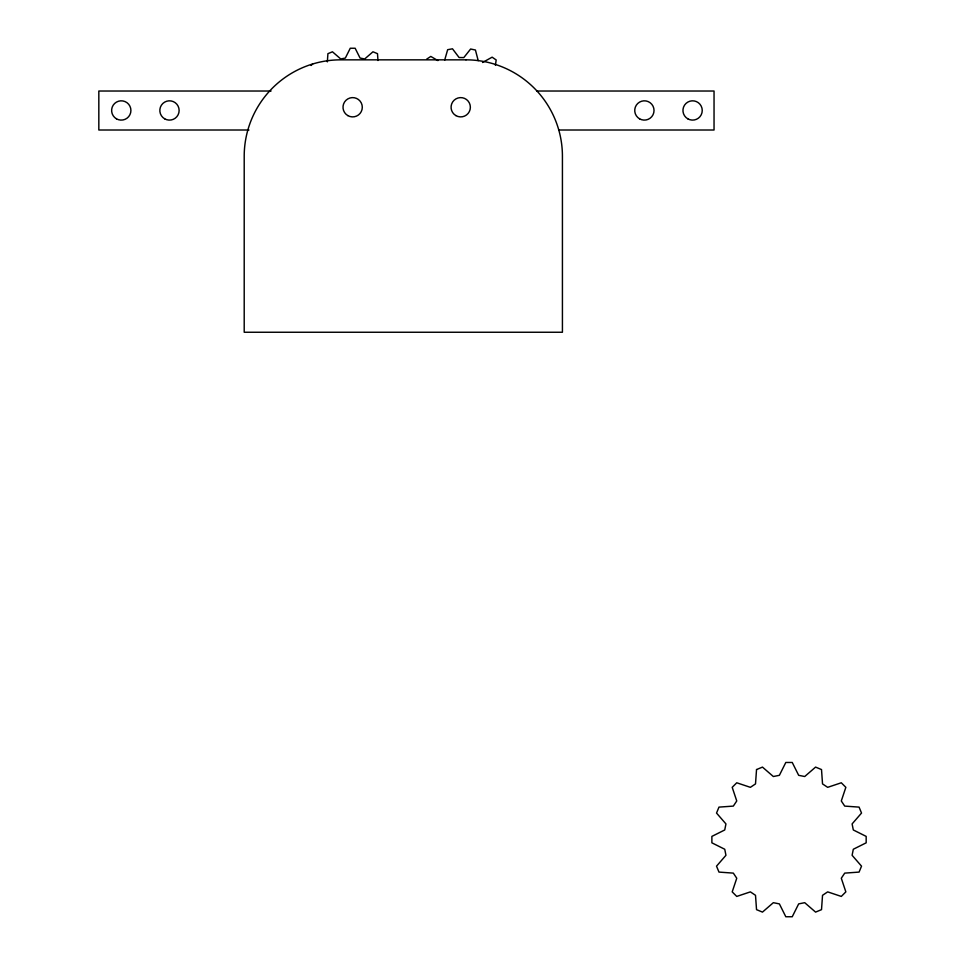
<?xml version="1.0" encoding="UTF-8"?>
<svg xmlns="http://www.w3.org/2000/svg" width="965" height="965" viewBox="0 0 965 965"><rect width="100%" height="100%" fill="white"/><g stroke="black" fill="none" stroke-linecap="round" stroke-linejoin="round"><path stroke-width="1.45" d="M327.34 61.869L327.919 53.666L332.455 51.796L340.742 58.974L345.349 58.057L350.259 48.25L355.156 48.25L360.066 58.057L364.686 58.974L372.96 51.796L377.496 53.666L377.978 60.505M495.419 65.379L496.167 59.951L492.126 57.176L482.524 62.496M444.636 60.24L447.663 49.698L452.489 48.805L459.099 57.538L463.803 57.598L470.631 49.01L475.431 50.023L478.206 60.638M311.092 65.487L312.829 63.75M426.699 59.118L430.812 56.44L437.905 60.602M271.069 91.024L98.828 91.024L98.828 130.01L248.958 130.01M536.793 91.024L714.04 91.024L714.04 130.01L558.892 130.01M756.536 769.563L755.511 783.906L750.384 787.331L736.753 782.784L732.206 787.331L736.753 800.974L733.328 806.101L718.985 807.114L716.525 813.061L725.945 823.917L724.739 829.96L711.88 836.39L711.88 842.819L724.739 849.248L725.945 855.304L716.525 866.16L718.985 872.095L733.328 873.12L736.753 878.247L732.206 891.877L736.753 896.425L750.384 891.877L755.511 895.315L756.536 909.645L762.471 912.106L773.339 902.685L779.382 903.891L785.812 916.75L792.241 916.75L798.67 903.891L804.714 902.685L815.582 912.106L821.517 909.645L822.53 895.315L827.668 891.877L841.299 896.425L845.847 891.877L841.299 878.247L844.725 873.12L859.067 872.095L861.528 866.16L852.107 855.304L853.313 849.248L866.172 842.819L866.172 836.39L853.313 829.96L852.107 823.917L861.528 813.061L859.067 807.114L844.725 806.101L841.299 800.974L845.847 787.331L841.299 782.784L827.668 787.331L822.53 783.906L821.517 769.563L815.582 767.103L804.714 776.523L798.67 775.317L792.241 762.471L785.812 762.471L779.382 775.317L773.339 776.523L762.471 767.103L756.536 769.563M465.999 59.842L340.633 59.842A96.428 96.428 0 0 0 244.205 156.27L244.205 332.25L562.426 332.25L562.426 156.27A96.428 96.428 0 0 0 465.999 59.842M116.451 118.816A9.638 9.638 0 0 0 130.914 110.468A9.638 9.638 0 0 0 116.451 102.109A9.638 9.638 0 0 0 116.451 118.816M164.665 118.816A9.638 9.638 0 0 0 179.128 110.468A9.638 9.638 0 0 0 164.665 102.109A9.638 9.638 0 0 0 164.665 118.816M687.78 118.816A9.638 9.638 0 0 0 702.243 110.468A9.638 9.638 0 0 0 687.78 102.109A9.638 9.638 0 0 0 687.78 118.816M639.566 118.816A9.638 9.638 0 0 0 654.029 110.468A9.638 9.638 0 0 0 639.566 102.109A9.638 9.638 0 0 0 639.566 118.816M347.834 115.607A9.638 9.638 0 0 0 362.297 107.248A9.638 9.638 0 0 0 347.834 98.9A9.638 9.638 0 0 0 347.834 115.607M455.902 115.607A9.638 9.638 0 0 0 470.365 107.248A9.638 9.638 0 0 0 455.902 98.9A9.638 9.638 0 0 0 455.902 115.607"/></g></svg>
